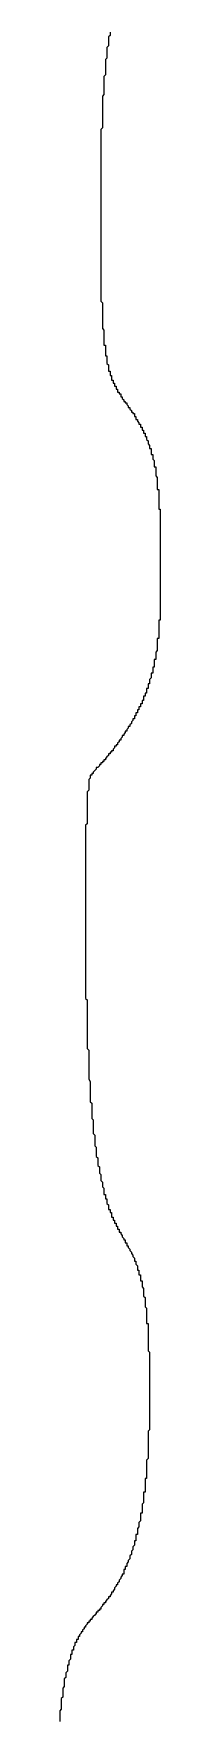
# Model space of a CAD drawing. Header units: millimetres. Extents: x 111 to 2999, y 81 to 1941.
# Drawn here: x 1007.6 to 1008.26, y 1582.75 to 1593.86 of the extents above; entities that cross this region are included whole.
import ezdxf

# ---------------------------------------------------------------- set-up
doc = ezdxf.new("R2010")
doc.units = ezdxf.units.MM

msp = doc.modelspace()

# ---------------------------------------------------------------- linework, layer by layer
for points in [[(1007.93, 1593.873, 0), (1007.93, 1593.863, 0), (1007.93, 1593.853, 0), (1007.92, 1593.843, 0), (1007.92, 1593.833, 0), (1007.92, 1593.823, 0), (1007.92, 1593.813, 0), (1007.92, 1593.813, 0), (1007.92, 1593.803, 0), (1007.92, 1593.793, 0), (1007.92, 1593.783, 0), (1007.91, 1593.773, 0), (1007.91, 1593.763, 0), (1007.91, 1593.753, 0), (1007.91, 1593.743, 0), (1007.91, 1593.733, 0), (1007.91, 1593.733, 0), (1007.91, 1593.723, 0), (1007.91, 1593.713, 0), (1007.91, 1593.703, 0), (1007.9, 1593.693, 0), (1007.9, 1593.683, 0), (1007.9, 1593.673, 0), (1007.9, 1593.663, 0), (1007.9, 1593.653, 0), (1007.9, 1593.643, 0), (1007.9, 1593.643, 0), (1007.9, 1593.633, 0), (1007.9, 1593.623, 0), (1007.9, 1593.613, 0), (1007.9, 1593.603, 0), (1007.9, 1593.593, 0), (1007.89, 1593.583, 0), (1007.89, 1593.573, 0), (1007.89, 1593.563, 0), (1007.89, 1593.553, 0), (1007.89, 1593.543, 0), (1007.89, 1593.533, 0), (1007.89, 1593.523, 0), (1007.89, 1593.523, 0), (1007.89, 1593.513, 0), (1007.89, 1593.503, 0), (1007.89, 1593.493, 0), (1007.89, 1593.483, 0), (1007.89, 1593.473, 0), (1007.89, 1593.463, 0), (1007.88, 1593.453, 0), (1007.88, 1593.443, 0), (1007.88, 1593.433, 0), (1007.88, 1593.423, 0), (1007.88, 1593.413, 0), (1007.88, 1593.403, 0), (1007.88, 1593.393, 0), (1007.88, 1593.383, 0), (1007.88, 1593.373, 0), (1007.88, 1593.363, 0), (1007.88, 1593.363, 0), (1007.88, 1593.353, 0), (1007.88, 1593.343, 0), (1007.88, 1593.333, 0), (1007.88, 1593.323, 0), (1007.88, 1593.313, 0), (1007.88, 1593.303, 0), (1007.88, 1593.293, 0), (1007.88, 1593.283, 0), (1007.88, 1593.273, 0), (1007.88, 1593.263, 0), (1007.88, 1593.253, 0), (1007.88, 1593.243, 0), (1007.87, 1593.233, 0), (1007.87, 1593.223, 0), (1007.87, 1593.213, 0), (1007.87, 1593.203, 0), (1007.87, 1593.193, 0), (1007.87, 1593.183, 0), (1007.87, 1593.183, 0), (1007.87, 1593.173, 0), (1007.87, 1593.163, 0), (1007.87, 1593.153, 0), (1007.87, 1593.143, 0), (1007.87, 1593.133, 0), (1007.87, 1593.123, 0), (1007.87, 1593.113, 0), (1007.87, 1593.103, 0), (1007.87, 1593.093, 0), (1007.87, 1593.083, 0), (1007.87, 1593.073, 0), (1007.87, 1593.063, 0), (1007.87, 1593.053, 0), (1007.87, 1593.043, 0), (1007.87, 1593.033, 0), (1007.87, 1593.023, 0), (1007.87, 1593.013, 0), (1007.87, 1593.003, 0), (1007.87, 1593.003, 0), (1007.87, 1592.993, 0), (1007.87, 1592.983, 0), (1007.87, 1592.973, 0), (1007.87, 1592.963, 0), (1007.87, 1592.953, 0), (1007.87, 1592.943, 0), (1007.87, 1592.933, 0), (1007.87, 1592.923, 0), (1007.87, 1592.913, 0), (1007.87, 1592.903, 0), (1007.87, 1592.893, 0), (1007.87, 1592.883, 0), (1007.87, 1592.873, 0), (1007.87, 1592.873, 0), (1007.87, 1592.863, 0), (1007.87, 1592.853, 0), (1007.87, 1592.843, 0), (1007.87, 1592.833, 0), (1007.87, 1592.823, 0), (1007.87, 1592.813, 0), (1007.87, 1592.803, 0), (1007.87, 1592.793, 0), (1007.87, 1592.783, 0), (1007.87, 1592.773, 0), (1007.87, 1592.763, 0), (1007.87, 1592.763, 0), (1007.87, 1592.753, 0), (1007.87, 1592.743, 0), (1007.87, 1592.733, 0), (1007.87, 1592.723, 0), (1007.87, 1592.713, 0), (1007.87, 1592.703, 0), (1007.87, 1592.693, 0), (1007.87, 1592.683, 0), (1007.87, 1592.673, 0), (1007.87, 1592.673, 0), (1007.87, 1592.663, 0), (1007.87, 1592.653, 0), (1007.87, 1592.643, 0), (1007.87, 1592.633, 0), (1007.87, 1592.623, 0), (1007.87, 1592.613, 0), (1007.87, 1592.603, 0), (1007.87, 1592.603, 0), (1007.87, 1592.593, 0), (1007.87, 1592.583, 0), (1007.87, 1592.573, 0), (1007.87, 1592.563, 0), (1007.87, 1592.553, 0), (1007.87, 1592.543, 0), (1007.87, 1592.543, 0), (1007.87, 1592.533, 0), (1007.87, 1592.523, 0), (1007.87, 1592.513, 0), (1007.87, 1592.503, 0), (1007.87, 1592.493, 0), (1007.87, 1592.493, 0), (1007.87, 1592.483, 0), (1007.87, 1592.473, 0), (1007.87, 1592.463, 0), (1007.87, 1592.453, 0), (1007.87, 1592.443, 0), (1007.87, 1592.443, 0), (1007.87, 1592.433, 0), (1007.87, 1592.423, 0), (1007.87, 1592.413, 0), (1007.87, 1592.403, 0), (1007.87, 1592.403, 0), (1007.87, 1592.393, 0), (1007.87, 1592.383, 0), (1007.87, 1592.373, 0), (1007.87, 1592.363, 0), (1007.87, 1592.363, 0), (1007.87, 1592.353, 0), (1007.87, 1592.343, 0), (1007.87, 1592.333, 0), (1007.87, 1592.323, 0), (1007.87, 1592.323, 0), (1007.87, 1592.313, 0), (1007.87, 1592.303, 0), (1007.87, 1592.293, 0), (1007.87, 1592.293, 0), (1007.87, 1592.283, 0), (1007.87, 1592.273, 0), (1007.87, 1592.263, 0), (1007.87, 1592.263, 0), (1007.87, 1592.253, 0), (1007.87, 1592.243, 0), (1007.87, 1592.233, 0), (1007.87, 1592.233, 0), (1007.87, 1592.223, 0), (1007.87, 1592.213, 0), (1007.87, 1592.203, 0), (1007.87, 1592.203, 0), (1007.87, 1592.193, 0), (1007.87, 1592.183, 0), (1007.87, 1592.183, 0), (1007.87, 1592.173, 0), (1007.87, 1592.163, 0), (1007.87, 1592.153, 0), (1007.87, 1592.153, 0), (1007.87, 1592.143, 0), (1007.87, 1592.133, 0), (1007.87, 1592.133, 0), (1007.87, 1592.123, 0), (1007.87, 1592.113, 0), (1007.87, 1592.113, 0), (1007.87, 1592.103, 0), (1007.88, 1592.093, 0), (1007.88, 1592.093, 0), (1007.88, 1592.083, 0), (1007.88, 1592.073, 0), (1007.88, 1592.073, 0), (1007.88, 1592.063, 0), (1007.88, 1592.053, 0), (1007.88, 1592.053, 0), (1007.88, 1592.043, 0), (1007.88, 1592.033, 0), (1007.88, 1592.033, 0), (1007.88, 1592.023, 0), (1007.88, 1592.013, 0), (1007.88, 1592.013, 0), (1007.88, 1592.003, 0), (1007.88, 1591.993, 0), (1007.88, 1591.993, 0), (1007.88, 1591.983, 0), (1007.88, 1591.983, 0), (1007.88, 1591.973, 0), (1007.88, 1591.963, 0), (1007.88, 1591.963, 0), (1007.88, 1591.953, 0), (1007.88, 1591.953, 0), (1007.88, 1591.943, 0), (1007.88, 1591.933, 0), (1007.88, 1591.933, 0), (1007.88, 1591.923, 0), (1007.88, 1591.923, 0), (1007.89, 1591.913, 0), (1007.89, 1591.903, 0), (1007.89, 1591.903, 0), (1007.89, 1591.893, 0), (1007.89, 1591.893, 0), (1007.89, 1591.883, 0), (1007.89, 1591.883, 0), (1007.89, 1591.873, 0), (1007.89, 1591.873, 0), (1007.89, 1591.863, 0), (1007.89, 1591.853, 0), (1007.89, 1591.853, 0), (1007.89, 1591.843, 0), (1007.89, 1591.843, 0), (1007.89, 1591.833, 0), (1007.89, 1591.833, 0), (1007.89, 1591.823, 0), (1007.89, 1591.823, 0), (1007.89, 1591.813, 0), (1007.9, 1591.813, 0), (1007.9, 1591.803, 0), (1007.9, 1591.803, 0), (1007.9, 1591.793, 0), (1007.9, 1591.793, 0), (1007.9, 1591.783, 0), (1007.9, 1591.783, 0), (1007.9, 1591.773, 0), (1007.9, 1591.773, 0), (1007.9, 1591.763, 0), (1007.9, 1591.763, 0), (1007.9, 1591.753, 0), (1007.9, 1591.753, 0), (1007.9, 1591.753, 0), (1007.9, 1591.743, 0), (1007.91, 1591.743, 0), (1007.91, 1591.733, 0), (1007.91, 1591.733, 0), (1007.91, 1591.723, 0), (1007.91, 1591.723, 0), (1007.91, 1591.723, 0), (1007.91, 1591.713, 0), (1007.91, 1591.713, 0), (1007.91, 1591.703, 0), (1007.91, 1591.703, 0), (1007.91, 1591.693, 0), (1007.91, 1591.693, 0), (1007.91, 1591.693, 0), (1007.92, 1591.683, 0), (1007.92, 1591.683, 0), (1007.92, 1591.683, 0), (1007.92, 1591.673, 0), (1007.92, 1591.673, 0), (1007.92, 1591.663, 0), (1007.92, 1591.663, 0), (1007.92, 1591.663, 0), (1007.92, 1591.653, 0), (1007.92, 1591.653, 0), (1007.92, 1591.653, 0), (1007.92, 1591.643, 0), (1007.93, 1591.643, 0), (1007.93, 1591.643, 0), (1007.93, 1591.633, 0), (1007.93, 1591.633, 0), (1007.93, 1591.633, 0), (1007.93, 1591.623, 0), (1007.93, 1591.623, 0), (1007.93, 1591.623, 0), (1007.93, 1591.623, 0), (1007.93, 1591.613, 0), (1007.94, 1591.613, 0), (1007.94, 1591.613, 0), (1007.94, 1591.603, 0), (1007.94, 1591.603, 0), (1007.94, 1591.603, 0), (1007.94, 1591.603, 0), (1007.94, 1591.593, 0), (1007.94, 1591.593, 0), (1007.94, 1591.593, 0), (1007.94, 1591.583, 0), (1007.95, 1591.583, 0), (1007.95, 1591.583, 0), (1007.95, 1591.583, 0), (1007.95, 1591.573, 0), (1007.95, 1591.573, 0), (1007.95, 1591.573, 0), (1007.95, 1591.573, 0), (1007.95, 1591.563, 0), (1007.95, 1591.563, 0), (1007.95, 1591.563, 0), (1007.96, 1591.563, 0), (1007.96, 1591.553, 0), (1007.96, 1591.553, 0), (1007.96, 1591.553, 0), (1007.96, 1591.553, 0), (1007.96, 1591.543, 0), (1007.96, 1591.543, 0), (1007.96, 1591.543, 0), (1007.97, 1591.543, 0), (1007.97, 1591.543, 0), (1007.97, 1591.533, 0), (1007.97, 1591.533, 0), (1007.97, 1591.533, 0), (1007.97, 1591.533, 0), (1007.97, 1591.523, 0), (1007.97, 1591.523, 0), (1007.97, 1591.523, 0), (1007.98, 1591.523, 0), (1007.98, 1591.523, 0), (1007.98, 1591.513, 0), (1007.98, 1591.513, 0), (1007.98, 1591.513, 0), (1007.98, 1591.513, 0), (1007.98, 1591.503, 0), (1007.99, 1591.503, 0), (1007.99, 1591.503, 0), (1007.99, 1591.503, 0), (1007.99, 1591.503, 0), (1007.99, 1591.493, 0), (1007.99, 1591.493, 0), (1007.99, 1591.493, 0), (1008, 1591.493, 0), (1008, 1591.483, 0), (1008, 1591.483, 0), (1008, 1591.483, 0), (1008, 1591.483, 0), (1008, 1591.483, 0), (1008, 1591.473, 0), (1008.01, 1591.473, 0), (1008.01, 1591.473, 0), (1008.01, 1591.473, 0), (1008.01, 1591.463, 0), (1008.01, 1591.463, 0), (1008.01, 1591.463, 0), (1008.01, 1591.463, 0), (1008.02, 1591.453, 0), (1008.02, 1591.453, 0), (1008.02, 1591.453, 0), (1008.02, 1591.453, 0), (1008.02, 1591.443, 0), (1008.02, 1591.443, 0), (1008.03, 1591.443, 0), (1008.03, 1591.443, 0), (1008.03, 1591.443, 0), (1008.03, 1591.433, 0), (1008.03, 1591.433, 0), (1008.03, 1591.433, 0), (1008.04, 1591.433, 0), (1008.04, 1591.423, 0), (1008.04, 1591.423, 0), (1008.04, 1591.423, 0), (1008.04, 1591.423, 0), (1008.05, 1591.413, 0), (1008.05, 1591.413, 0), (1008.05, 1591.413, 0), (1008.05, 1591.413, 0), (1008.05, 1591.403, 0), (1008.05, 1591.403, 0), (1008.06, 1591.403, 0), (1008.06, 1591.393, 0), (1008.06, 1591.393, 0), (1008.06, 1591.393, 0), (1008.06, 1591.393, 0), (1008.07, 1591.383, 0), (1008.07, 1591.383, 0), (1008.07, 1591.383, 0), (1008.07, 1591.383, 0), (1008.07, 1591.373, 0), (1008.08, 1591.373, 0), (1008.08, 1591.373, 0), (1008.08, 1591.363, 0), (1008.08, 1591.363, 0), (1008.08, 1591.363, 0), (1008.09, 1591.363, 0), (1008.09, 1591.353, 0), (1008.09, 1591.353, 0), (1008.09, 1591.353, 0), (1008.09, 1591.343, 0), (1008.09, 1591.343, 0), (1008.1, 1591.343, 0), (1008.1, 1591.333, 0), (1008.1, 1591.333, 0), (1008.1, 1591.333, 0), (1008.1, 1591.323, 0), (1008.11, 1591.323, 0), (1008.11, 1591.323, 0), (1008.11, 1591.313, 0), (1008.11, 1591.313, 0), (1008.11, 1591.313, 0), (1008.12, 1591.303, 0), (1008.12, 1591.303, 0), (1008.12, 1591.303, 0), (1008.12, 1591.293, 0), (1008.12, 1591.293, 0), (1008.13, 1591.293, 0), (1008.13, 1591.283, 0), (1008.13, 1591.283, 0), (1008.13, 1591.283, 0), (1008.13, 1591.273, 0), (1008.14, 1591.273, 0), (1008.14, 1591.273, 0), (1008.14, 1591.263, 0), (1008.14, 1591.263, 0), (1008.14, 1591.253, 0), (1008.15, 1591.253, 0), (1008.15, 1591.253, 0), (1008.15, 1591.243, 0), (1008.15, 1591.243, 0), (1008.15, 1591.233, 0), (1008.16, 1591.233, 0), (1008.16, 1591.233, 0), (1008.16, 1591.223, 0), (1008.16, 1591.223, 0), (1008.16, 1591.213, 0), (1008.16, 1591.213, 0), (1008.17, 1591.213, 0), (1008.17, 1591.203, 0), (1008.17, 1591.203, 0), (1008.17, 1591.193, 0), (1008.17, 1591.193, 0), (1008.18, 1591.183, 0), (1008.18, 1591.183, 0), (1008.18, 1591.183, 0), (1008.18, 1591.173, 0), (1008.18, 1591.173, 0), (1008.18, 1591.163, 0), (1008.18, 1591.163, 0), (1008.19, 1591.153, 0), (1008.19, 1591.153, 0), (1008.19, 1591.143, 0), (1008.19, 1591.143, 0), (1008.19, 1591.143, 0), (1008.19, 1591.133, 0), (1008.2, 1591.133, 0), (1008.2, 1591.123, 0), (1008.2, 1591.123, 0), (1008.2, 1591.113, 0), (1008.2, 1591.113, 0), (1008.2, 1591.103, 0), (1008.2, 1591.103, 0), (1008.2, 1591.093, 0), (1008.21, 1591.093, 0), (1008.21, 1591.093, 0), (1008.21, 1591.083, 0), (1008.21, 1591.083, 0), (1008.21, 1591.073, 0), (1008.21, 1591.073, 0), (1008.21, 1591.063, 0), (1008.21, 1591.063, 0), (1008.22, 1591.053, 0), (1008.22, 1591.053, 0), (1008.22, 1591.043, 0), (1008.22, 1591.043, 0), (1008.22, 1591.033, 0), (1008.22, 1591.033, 0), (1008.22, 1591.023, 0), (1008.22, 1591.023, 0), (1008.22, 1591.023, 0), (1008.22, 1591.013, 0), (1008.23, 1591.013, 0), (1008.23, 1591.003, 0), (1008.23, 1591.003, 0), (1008.23, 1590.993, 0), (1008.23, 1590.993, 0), (1008.23, 1590.983, 0), (1008.23, 1590.983, 0), (1008.23, 1590.973, 0), (1008.23, 1590.973, 0), (1008.23, 1590.963, 0), (1008.23, 1590.963, 0), (1008.23, 1590.953, 0), (1008.23, 1590.953, 0), (1008.24, 1590.943, 0), (1008.24, 1590.943, 0), (1008.24, 1590.933, 0), (1008.24, 1590.933, 0), (1008.24, 1590.923, 0), (1008.24, 1590.923, 0), (1008.24, 1590.913, 0), (1008.24, 1590.913, 0), (1008.24, 1590.903, 0), (1008.24, 1590.903, 0), (1008.24, 1590.893, 0), (1008.24, 1590.893, 0), (1008.24, 1590.883, 0), (1008.24, 1590.883, 0), (1008.24, 1590.873, 0), (1008.24, 1590.873, 0), (1008.24, 1590.863, 0), (1008.25, 1590.863, 0), (1008.25, 1590.853, 0), (1008.25, 1590.853, 0), (1008.25, 1590.843, 0), (1008.25, 1590.843, 0), (1008.25, 1590.843, 0), (1008.25, 1590.833, 0), (1008.25, 1590.833, 0), (1008.25, 1590.823, 0), (1008.25, 1590.823, 0), (1008.25, 1590.813, 0), (1008.25, 1590.813, 0), (1008.25, 1590.803, 0), (1008.25, 1590.793, 0), (1008.25, 1590.793, 0), (1008.25, 1590.783, 0), (1008.25, 1590.783, 0), (1008.25, 1590.773, 0), (1008.25, 1590.773, 0), (1008.25, 1590.763, 0), (1008.25, 1590.763, 0), (1008.25, 1590.753, 0), (1008.25, 1590.753, 0), (1008.25, 1590.743, 0), (1008.25, 1590.743, 0), (1008.25, 1590.733, 0), (1008.26, 1590.733, 0), (1008.26, 1590.723, 0), (1008.26, 1590.723, 0), (1008.26, 1590.713, 0), (1008.26, 1590.713, 0), (1008.26, 1590.703, 0), (1008.26, 1590.703, 0), (1008.26, 1590.693, 0), (1008.26, 1590.693, 0), (1008.26, 1590.683, 0), (1008.26, 1590.683, 0), (1008.26, 1590.673, 0), (1008.26, 1590.673, 0), (1008.26, 1590.663, 0), (1008.26, 1590.663, 0), (1008.26, 1590.653, 0), (1008.26, 1590.653, 0), (1008.26, 1590.643, 0), (1008.26, 1590.643, 0), (1008.26, 1590.633, 0), (1008.26, 1590.633, 0), (1008.26, 1590.623, 0), (1008.26, 1590.623, 0), (1008.26, 1590.613, 0), (1008.26, 1590.613, 0), (1008.26, 1590.603, 0), (1008.26, 1590.603, 0), (1008.26, 1590.593, 0), (1008.26, 1590.593, 0), (1008.26, 1590.583, 0), (1008.26, 1590.583, 0), (1008.26, 1590.573, 0), (1008.26, 1590.573, 0), (1008.26, 1590.563, 0), (1008.26, 1590.563, 0), (1008.26, 1590.553, 0), (1008.26, 1590.553, 0), (1008.26, 1590.543, 0), (1008.26, 1590.543, 0), (1008.26, 1590.533, 0), (1008.26, 1590.523, 0), (1008.26, 1590.523, 0), (1008.26, 1590.513, 0), (1008.26, 1590.513, 0), (1008.26, 1590.503, 0), (1008.26, 1590.503, 0), (1008.26, 1590.493, 0), (1008.26, 1590.493, 0), (1008.26, 1590.483, 0), (1008.26, 1590.483, 0), (1008.26, 1590.473, 0), (1008.26, 1590.473, 0), (1008.26, 1590.463, 0), (1008.26, 1590.463, 0), (1008.26, 1590.453, 0), (1008.26, 1590.453, 0), (1008.26, 1590.443, 0), (1008.26, 1590.443, 0), (1008.26, 1590.433, 0), (1008.26, 1590.433, 0), (1008.26, 1590.423, 0), (1008.26, 1590.423, 0), (1008.26, 1590.413, 0), (1008.26, 1590.413, 0), (1008.26, 1590.403, 0), (1008.26, 1590.403, 0), (1008.26, 1590.393, 0), (1008.26, 1590.393, 0), (1008.26, 1590.383, 0), (1008.26, 1590.383, 0), (1008.26, 1590.373, 0), (1008.26, 1590.373, 0), (1008.26, 1590.363, 0), (1008.26, 1590.363, 0), (1008.26, 1590.353, 0), (1008.26, 1590.353, 0), (1008.26, 1590.343, 0), (1008.26, 1590.343, 0), (1008.26, 1590.333, 0), (1008.26, 1590.333, 0), (1008.26, 1590.323, 0), (1008.26, 1590.323, 0), (1008.26, 1590.313, 0), (1008.26, 1590.313, 0), (1008.26, 1590.303, 0), (1008.26, 1590.303, 0), (1008.26, 1590.293, 0), (1008.26, 1590.293, 0), (1008.26, 1590.283, 0), (1008.26, 1590.283, 0), (1008.26, 1590.273, 0), (1008.26, 1590.273, 0), (1008.26, 1590.263, 0), (1008.26, 1590.263, 0), (1008.26, 1590.263, 0), (1008.26, 1590.253, 0), (1008.26, 1590.253, 0), (1008.26, 1590.243, 0), (1008.26, 1590.243, 0), (1008.26, 1590.233, 0), (1008.26, 1590.233, 0), (1008.26, 1590.223, 0), (1008.26, 1590.223, 0), (1008.26, 1590.213, 0), (1008.26, 1590.213, 0), (1008.26, 1590.203, 0), (1008.26, 1590.203, 0), (1008.26, 1590.193, 0), (1008.26, 1590.193, 0), (1008.26, 1590.183, 0), (1008.26, 1590.183, 0), (1008.26, 1590.173, 0), (1008.26, 1590.173, 0), (1008.26, 1590.163, 0), (1008.26, 1590.163, 0), (1008.26, 1590.153, 0), (1008.26, 1590.153, 0), (1008.26, 1590.143, 0), (1008.26, 1590.143, 0), (1008.26, 1590.133, 0), (1008.26, 1590.133, 0), (1008.26, 1590.123, 0), (1008.26, 1590.123, 0), (1008.26, 1590.113, 0), (1008.26, 1590.113, 0), (1008.26, 1590.103, 0), (1008.26, 1590.103, 0), (1008.26, 1590.093, 0), (1008.26, 1590.093, 0), (1008.26, 1590.083, 0), (1008.26, 1590.083, 0), (1008.26, 1590.073, 0), (1008.26, 1590.073, 0), (1008.26, 1590.063, 0), (1008.26, 1590.063, 0), (1008.26, 1590.053, 0), (1008.26, 1590.053, 0), (1008.26, 1590.053, 0), (1008.26, 1590.043, 0), (1008.26, 1590.043, 0), (1008.26, 1590.033, 0), (1008.26, 1590.033, 0), (1008.26, 1590.023, 0), (1008.26, 1590.023, 0), (1008.26, 1590.013, 0), (1008.26, 1590.013, 0), (1008.26, 1590.003, 0), (1008.25, 1590.003, 0), (1008.25, 1589.993, 0), (1008.25, 1589.993, 0), (1008.25, 1589.983, 0), (1008.25, 1589.983, 0), (1008.25, 1589.973, 0), (1008.25, 1589.973, 0), (1008.25, 1589.963, 0), (1008.25, 1589.963, 0), (1008.25, 1589.953, 0), (1008.25, 1589.953, 0), (1008.25, 1589.943, 0), (1008.25, 1589.943, 0), (1008.25, 1589.933, 0), (1008.25, 1589.933, 0), (1008.25, 1589.923, 0), (1008.25, 1589.923, 0), (1008.25, 1589.913, 0), (1008.25, 1589.913, 0), (1008.25, 1589.903, 0), (1008.25, 1589.903, 0), (1008.25, 1589.903, 0), (1008.25, 1589.893, 0), (1008.25, 1589.893, 0), (1008.25, 1589.883, 0), (1008.24, 1589.883, 0), (1008.24, 1589.873, 0), (1008.24, 1589.873, 0), (1008.24, 1589.863, 0), (1008.24, 1589.863, 0), (1008.24, 1589.853, 0), (1008.24, 1589.853, 0), (1008.24, 1589.843, 0), (1008.24, 1589.843, 0), (1008.24, 1589.833, 0), (1008.24, 1589.833, 0), (1008.24, 1589.823, 0), (1008.24, 1589.823, 0), (1008.24, 1589.813, 0), (1008.24, 1589.813, 0), (1008.24, 1589.803, 0), (1008.24, 1589.803, 0), (1008.23, 1589.793, 0), (1008.23, 1589.793, 0), (1008.23, 1589.783, 0), (1008.23, 1589.783, 0), (1008.23, 1589.773, 0), (1008.23, 1589.773, 0), (1008.23, 1589.773, 0), (1008.23, 1589.763, 0), (1008.23, 1589.763, 0), (1008.23, 1589.753, 0), (1008.23, 1589.753, 0), (1008.23, 1589.743, 0), (1008.22, 1589.743, 0), (1008.22, 1589.733, 0), (1008.22, 1589.733, 0), (1008.22, 1589.723, 0), (1008.22, 1589.723, 0), (1008.22, 1589.713, 0), (1008.22, 1589.713, 0), (1008.22, 1589.703, 0), (1008.22, 1589.703, 0), (1008.22, 1589.693, 0), (1008.21, 1589.693, 0), (1008.21, 1589.683, 0), (1008.21, 1589.683, 0), (1008.21, 1589.673, 0), (1008.21, 1589.673, 0), (1008.21, 1589.663, 0), (1008.21, 1589.663, 0), (1008.21, 1589.653, 0), (1008.21, 1589.653, 0), (1008.2, 1589.653, 0), (1008.2, 1589.643, 0), (1008.2, 1589.643, 0), (1008.2, 1589.633, 0), (1008.2, 1589.633, 0), (1008.2, 1589.623, 0), (1008.2, 1589.623, 0), (1008.19, 1589.613, 0), (1008.19, 1589.613, 0), (1008.19, 1589.603, 0), (1008.19, 1589.603, 0), (1008.19, 1589.593, 0), (1008.19, 1589.593, 0), (1008.19, 1589.583, 0), (1008.18, 1589.583, 0), (1008.18, 1589.573, 0), (1008.18, 1589.573, 0), (1008.18, 1589.573, 0), (1008.18, 1589.563, 0), (1008.18, 1589.563, 0), (1008.18, 1589.553, 0), (1008.17, 1589.553, 0), (1008.17, 1589.543, 0), (1008.17, 1589.543, 0), (1008.17, 1589.533, 0), (1008.17, 1589.533, 0), (1008.17, 1589.523, 0), (1008.16, 1589.523, 0), (1008.16, 1589.513, 0), (1008.16, 1589.513, 0), (1008.16, 1589.513, 0), (1008.16, 1589.503, 0), (1008.15, 1589.503, 0), (1008.15, 1589.493, 0), (1008.15, 1589.493, 0), (1008.15, 1589.483, 0), (1008.15, 1589.483, 0), (1008.15, 1589.473, 0), (1008.14, 1589.473, 0), (1008.14, 1589.473, 0), (1008.14, 1589.463, 0), (1008.14, 1589.463, 0), (1008.14, 1589.453, 0), (1008.13, 1589.453, 0), (1008.13, 1589.443, 0), (1008.13, 1589.443, 0), (1008.13, 1589.443, 0), (1008.13, 1589.433, 0), (1008.12, 1589.433, 0), (1008.12, 1589.423, 0), (1008.12, 1589.423, 0), (1008.12, 1589.413, 0), (1008.12, 1589.413, 0), (1008.11, 1589.413, 0), (1008.11, 1589.403, 0), (1008.11, 1589.403, 0), (1008.11, 1589.393, 0), (1008.11, 1589.393, 0), (1008.1, 1589.393, 0), (1008.1, 1589.383, 0), (1008.1, 1589.383, 0), (1008.1, 1589.373, 0), (1008.09, 1589.373, 0), (1008.09, 1589.373, 0), (1008.09, 1589.363, 0), (1008.09, 1589.363, 0), (1008.09, 1589.353, 0), (1008.08, 1589.353, 0), (1008.08, 1589.353, 0), (1008.08, 1589.343, 0), (1008.08, 1589.343, 0), (1008.07, 1589.333, 0), (1008.07, 1589.333, 0), (1008.07, 1589.333, 0), (1008.07, 1589.323, 0), (1008.07, 1589.323, 0), (1008.06, 1589.313, 0), (1008.06, 1589.313, 0), (1008.06, 1589.313, 0), (1008.06, 1589.303, 0), (1008.05, 1589.303, 0), (1008.05, 1589.303, 0), (1008.05, 1589.293, 0), (1008.05, 1589.293, 0), (1008.05, 1589.293, 0), (1008.04, 1589.283, 0), (1008.04, 1589.283, 0), (1008.04, 1589.273, 0), (1008.04, 1589.273, 0), (1008.03, 1589.273, 0), (1008.03, 1589.263, 0), (1008.03, 1589.263, 0), (1008.03, 1589.263, 0), (1008.02, 1589.253, 0), (1008.02, 1589.253, 0), (1008.02, 1589.253, 0), (1008.02, 1589.243, 0), (1008.02, 1589.243, 0), (1008.01, 1589.243, 0), (1008.01, 1589.233, 0), (1008.01, 1589.233, 0), (1008.01, 1589.233, 0), (1008, 1589.223, 0), (1008, 1589.223, 0), (1008, 1589.223, 0), (1008, 1589.213, 0), (1007.99, 1589.213, 0), (1007.99, 1589.213, 0), (1007.99, 1589.203, 0), (1007.99, 1589.203, 0), (1007.99, 1589.203, 0), (1007.98, 1589.193, 0), (1007.98, 1589.193, 0), (1007.98, 1589.193, 0), (1007.98, 1589.183, 0), (1007.97, 1589.183, 0), (1007.97, 1589.183, 0), (1007.97, 1589.173, 0), (1007.97, 1589.173, 0), (1007.96, 1589.173, 0), (1007.96, 1589.173, 0), (1007.96, 1589.163, 0), (1007.96, 1589.163, 0), (1007.96, 1589.163, 0), (1007.95, 1589.153, 0), (1007.95, 1589.153, 0), (1007.95, 1589.153, 0), (1007.95, 1589.143, 0), (1007.94, 1589.143, 0), (1007.94, 1589.143, 0), (1007.94, 1589.143, 0), (1007.94, 1589.133, 0), (1007.94, 1589.133, 0), (1007.93, 1589.133, 0), (1007.93, 1589.123, 0), (1007.93, 1589.123, 0), (1007.93, 1589.123, 0), (1007.92, 1589.123, 0), (1007.92, 1589.113, 0), (1007.92, 1589.113, 0), (1007.92, 1589.113, 0), (1007.92, 1589.113, 0), (1007.91, 1589.103, 0), (1007.91, 1589.103, 0), (1007.91, 1589.103, 0), (1007.91, 1589.103, 0), (1007.9, 1589.093, 0), (1007.9, 1589.093, 0), (1007.9, 1589.093, 0), (1007.9, 1589.093, 0), (1007.9, 1589.083, 0), (1007.89, 1589.083, 0), (1007.89, 1589.083, 0), (1007.89, 1589.083, 0), (1007.89, 1589.073, 0), (1007.89, 1589.073, 0), (1007.88, 1589.073, 0), (1007.88, 1589.073, 0), (1007.88, 1589.063, 0), (1007.88, 1589.063, 0), (1007.87, 1589.063, 0), (1007.87, 1589.063, 0), (1007.87, 1589.053, 0), (1007.87, 1589.053, 0), (1007.87, 1589.053, 0), (1007.86, 1589.053, 0), (1007.86, 1589.053, 0), (1007.86, 1589.043, 0), (1007.86, 1589.043, 0), (1007.86, 1589.043, 0), (1007.86, 1589.043, 0), (1007.85, 1589.033, 0), (1007.85, 1589.033, 0), (1007.85, 1589.033, 0), (1007.85, 1589.033, 0), (1007.85, 1589.033, 0), (1007.84, 1589.033, 0), (1007.84, 1589.023, 0), (1007.84, 1589.023, 0), (1007.84, 1589.023, 0), (1007.84, 1589.023, 0), (1007.84, 1589.023, 0), (1007.83, 1589.013, 0), (1007.83, 1589.013, 0), (1007.83, 1589.013, 0), (1007.83, 1589.013, 0), (1007.83, 1589.013, 0), (1007.83, 1589.013, 0), (1007.82, 1589.003, 0), (1007.82, 1589.003, 0), (1007.82, 1589.003, 0), (1007.82, 1589.003, 0), (1007.82, 1589.003, 0), (1007.82, 1589.003, 0), (1007.82, 1589.003, 0), (1007.82, 1588.993, 0), (1007.81, 1588.993, 0), (1007.81, 1588.993, 0), (1007.81, 1588.993, 0), (1007.81, 1588.993, 0), (1007.81, 1588.993, 0), (1007.81, 1588.993, 0), (1007.81, 1588.993, 0), (1007.81, 1588.993, 0), (1007.81, 1588.993, 0), (1007.81, 1588.983, 0), (1007.8, 1588.983, 0), (1007.8, 1588.983, 0), (1007.8, 1588.983, 0), (1007.8, 1588.983, 0), (1007.8, 1588.983, 0), (1007.8, 1588.983, 0), (1007.8, 1588.983, 0), (1007.8, 1588.983, 0), (1007.8, 1588.983, 0), (1007.8, 1588.983, 0), (1007.8, 1588.983, 0)], [(1007.8, 1588.983, 0), (1007.8, 1588.983, 0), (1007.8, 1588.983, 0), (1007.8, 1588.983, 0), (1007.8, 1588.983, 0), (1007.8, 1588.973, 0), (1007.8, 1588.973, 0), (1007.8, 1588.973, 0), (1007.8, 1588.973, 0), (1007.8, 1588.973, 0), (1007.8, 1588.973, 0), (1007.8, 1588.973, 0), (1007.8, 1588.973, 0), (1007.8, 1588.963, 0), (1007.8, 1588.963, 0), (1007.8, 1588.963, 0), (1007.8, 1588.963, 0), (1007.79, 1588.953, 0), (1007.79, 1588.953, 0), (1007.79, 1588.953, 0), (1007.79, 1588.953, 0), (1007.79, 1588.943, 0), (1007.79, 1588.943, 0), (1007.79, 1588.943, 0), (1007.79, 1588.943, 0), (1007.79, 1588.933, 0), (1007.79, 1588.933, 0), (1007.79, 1588.933, 0), (1007.79, 1588.923, 0), (1007.79, 1588.923, 0), (1007.79, 1588.913, 0), (1007.79, 1588.913, 0), (1007.79, 1588.913, 0), (1007.79, 1588.903, 0), (1007.79, 1588.903, 0), (1007.79, 1588.893, 0), (1007.79, 1588.893, 0), (1007.79, 1588.883, 0), (1007.79, 1588.883, 0), (1007.78, 1588.873, 0), (1007.78, 1588.873, 0), (1007.78, 1588.863, 0), (1007.78, 1588.863, 0), (1007.78, 1588.853, 0), (1007.78, 1588.843, 0), (1007.78, 1588.843, 0), (1007.78, 1588.833, 0), (1007.78, 1588.833, 0), (1007.78, 1588.823, 0), (1007.78, 1588.813, 0), (1007.78, 1588.813, 0), (1007.78, 1588.803, 0), (1007.78, 1588.793, 0), (1007.78, 1588.783, 0), (1007.78, 1588.783, 0), (1007.78, 1588.773, 0), (1007.78, 1588.763, 0), (1007.78, 1588.753, 0), (1007.78, 1588.753, 0), (1007.78, 1588.743, 0), (1007.78, 1588.733, 0), (1007.78, 1588.723, 0), (1007.78, 1588.713, 0), (1007.78, 1588.703, 0), (1007.78, 1588.703, 0), (1007.78, 1588.693, 0), (1007.78, 1588.683, 0), (1007.78, 1588.673, 0), (1007.78, 1588.663, 0), (1007.77, 1588.653, 0), (1007.77, 1588.643, 0), (1007.77, 1588.633, 0), (1007.77, 1588.623, 0), (1007.77, 1588.613, 0), (1007.77, 1588.603, 0), (1007.77, 1588.593, 0), (1007.77, 1588.583, 0), (1007.77, 1588.573, 0), (1007.77, 1588.553, 0), (1007.77, 1588.543, 0), (1007.77, 1588.533, 0), (1007.77, 1588.523, 0), (1007.77, 1588.513, 0), (1007.77, 1588.503, 0), (1007.77, 1588.483, 0), (1007.77, 1588.473, 0), (1007.77, 1588.463, 0), (1007.77, 1588.453, 0), (1007.77, 1588.433, 0), (1007.77, 1588.423, 0), (1007.77, 1588.413, 0), (1007.77, 1588.403, 0), (1007.77, 1588.383, 0), (1007.77, 1588.373, 0), (1007.77, 1588.363, 0), (1007.77, 1588.343, 0), (1007.77, 1588.333, 0), (1007.77, 1588.323, 0), (1007.77, 1588.303, 0), (1007.77, 1588.293, 0), (1007.77, 1588.273, 0), (1007.77, 1588.263, 0), (1007.77, 1588.253, 0), (1007.77, 1588.233, 0), (1007.77, 1588.223, 0), (1007.77, 1588.203, 0), (1007.77, 1588.193, 0), (1007.77, 1588.173, 0), (1007.77, 1588.163, 0), (1007.77, 1588.143, 0), (1007.77, 1588.133, 0), (1007.77, 1588.113, 0), (1007.77, 1588.103, 0), (1007.77, 1588.083, 0), (1007.77, 1588.073, 0), (1007.77, 1588.053, 0), (1007.77, 1588.043, 0), (1007.77, 1588.023, 0), (1007.77, 1588.013, 0), (1007.77, 1587.993, 0), (1007.77, 1587.983, 0), (1007.77, 1587.963, 0), (1007.77, 1587.953, 0), (1007.77, 1587.933, 0), (1007.77, 1587.913, 0), (1007.77, 1587.903, 0), (1007.77, 1587.883, 0), (1007.77, 1587.873, 0), (1007.77, 1587.853, 0), (1007.77, 1587.833, 0), (1007.77, 1587.823, 0), (1007.77, 1587.803, 0), (1007.77, 1587.793, 0), (1007.77, 1587.773, 0), (1007.77, 1587.753, 0), (1007.77, 1587.743, 0), (1007.77, 1587.723, 0), (1007.77, 1587.713, 0), (1007.77, 1587.693, 0), (1007.77, 1587.673, 0), (1007.77, 1587.663, 0), (1007.77, 1587.643, 0), (1007.77, 1587.633, 0), (1007.77, 1587.613, 0), (1007.77, 1587.593, 0), (1007.77, 1587.583, 0), (1007.77, 1587.563, 0), (1007.77, 1587.553, 0), (1007.77, 1587.533, 0), (1007.77, 1587.513, 0), (1007.78, 1587.503, 0), (1007.78, 1587.483, 0), (1007.78, 1587.463, 0), (1007.78, 1587.453, 0), (1007.78, 1587.433, 0), (1007.78, 1587.423, 0), (1007.78, 1587.403, 0), (1007.78, 1587.393, 0), (1007.78, 1587.373, 0), (1007.78, 1587.353, 0), (1007.78, 1587.343, 0), (1007.78, 1587.323, 0), (1007.78, 1587.313, 0), (1007.78, 1587.293, 0), (1007.78, 1587.273, 0), (1007.78, 1587.263, 0), (1007.78, 1587.243, 0), (1007.78, 1587.233, 0), (1007.78, 1587.213, 0), (1007.78, 1587.203, 0), (1007.78, 1587.183, 0), (1007.79, 1587.173, 0), (1007.79, 1587.153, 0), (1007.79, 1587.143, 0), (1007.79, 1587.123, 0), (1007.79, 1587.113, 0), (1007.79, 1587.093, 0), (1007.79, 1587.083, 0), (1007.79, 1587.063, 0), (1007.79, 1587.053, 0), (1007.79, 1587.033, 0), (1007.79, 1587.023, 0), (1007.79, 1587.003, 0), (1007.79, 1586.993, 0), (1007.79, 1586.983, 0), (1007.8, 1586.963, 0), (1007.8, 1586.953, 0), (1007.8, 1586.933, 0), (1007.8, 1586.923, 0), (1007.8, 1586.913, 0), (1007.8, 1586.893, 0), (1007.8, 1586.883, 0), (1007.8, 1586.873, 0), (1007.8, 1586.853, 0), (1007.8, 1586.843, 0), (1007.8, 1586.833, 0), (1007.81, 1586.823, 0), (1007.81, 1586.803, 0), (1007.81, 1586.793, 0), (1007.81, 1586.783, 0), (1007.81, 1586.773, 0), (1007.81, 1586.753, 0), (1007.81, 1586.743, 0), (1007.81, 1586.733, 0), (1007.81, 1586.723, 0), (1007.82, 1586.713, 0), (1007.82, 1586.693, 0), (1007.82, 1586.683, 0), (1007.82, 1586.673, 0), (1007.82, 1586.663, 0), (1007.82, 1586.653, 0), (1007.82, 1586.643, 0), (1007.82, 1586.633, 0), (1007.82, 1586.623, 0), (1007.83, 1586.613, 0), (1007.83, 1586.603, 0), (1007.83, 1586.593, 0), (1007.83, 1586.583, 0), (1007.83, 1586.573, 0), (1007.83, 1586.563, 0), (1007.83, 1586.553, 0), (1007.83, 1586.543, 0), (1007.84, 1586.533, 0), (1007.84, 1586.523, 0), (1007.84, 1586.513, 0), (1007.84, 1586.503, 0), (1007.84, 1586.493, 0), (1007.84, 1586.483, 0), (1007.84, 1586.473, 0), (1007.85, 1586.463, 0), (1007.85, 1586.453, 0), (1007.85, 1586.453, 0), (1007.85, 1586.443, 0), (1007.85, 1586.433, 0), (1007.85, 1586.423, 0), (1007.85, 1586.413, 0), (1007.86, 1586.403, 0), (1007.86, 1586.403, 0), (1007.86, 1586.393, 0), (1007.86, 1586.383, 0), (1007.86, 1586.373, 0), (1007.86, 1586.363, 0), (1007.86, 1586.363, 0), (1007.87, 1586.353, 0), (1007.87, 1586.343, 0), (1007.87, 1586.333, 0), (1007.87, 1586.333, 0), (1007.87, 1586.323, 0), (1007.87, 1586.313, 0), (1007.87, 1586.313, 0), (1007.88, 1586.303, 0), (1007.88, 1586.293, 0), (1007.88, 1586.293, 0), (1007.88, 1586.283, 0), (1007.88, 1586.273, 0), (1007.88, 1586.273, 0), (1007.89, 1586.263, 0), (1007.89, 1586.253, 0), (1007.89, 1586.253, 0), (1007.89, 1586.243, 0), (1007.89, 1586.243, 0), (1007.89, 1586.233, 0), (1007.89, 1586.223, 0), (1007.9, 1586.223, 0), (1007.9, 1586.213, 0), (1007.9, 1586.213, 0), (1007.9, 1586.203, 0), (1007.9, 1586.203, 0), (1007.9, 1586.193, 0), (1007.91, 1586.193, 0), (1007.91, 1586.183, 0), (1007.91, 1586.183, 0), (1007.91, 1586.173, 0), (1007.91, 1586.173, 0), (1007.91, 1586.163, 0), (1007.91, 1586.163, 0), (1007.92, 1586.153, 0), (1007.92, 1586.153, 0), (1007.92, 1586.143, 0), (1007.92, 1586.143, 0), (1007.92, 1586.133, 0), (1007.92, 1586.133, 0), (1007.92, 1586.123, 0), (1007.93, 1586.123, 0), (1007.93, 1586.123, 0), (1007.93, 1586.113, 0), (1007.93, 1586.113, 0), (1007.93, 1586.103, 0), (1007.93, 1586.103, 0), (1007.94, 1586.103, 0), (1007.94, 1586.093, 0), (1007.94, 1586.093, 0), (1007.94, 1586.083, 0), (1007.94, 1586.083, 0), (1007.94, 1586.083, 0), (1007.94, 1586.073, 0), (1007.95, 1586.073, 0), (1007.95, 1586.073, 0), (1007.95, 1586.063, 0), (1007.95, 1586.063, 0), (1007.95, 1586.063, 0), (1007.95, 1586.053, 0), (1007.95, 1586.053, 0), (1007.96, 1586.053, 0), (1007.96, 1586.043, 0), (1007.96, 1586.043, 0), (1007.96, 1586.043, 0), (1007.96, 1586.033, 0), (1007.96, 1586.033, 0), (1007.97, 1586.033, 0), (1007.97, 1586.023, 0), (1007.97, 1586.023, 0), (1007.97, 1586.023, 0), (1007.97, 1586.023, 0), (1007.97, 1586.013, 0), (1007.97, 1586.013, 0), (1007.98, 1586.013, 0), (1007.98, 1586.003, 0), (1007.98, 1586.003, 0), (1007.98, 1586.003, 0), (1007.98, 1586.003, 0), (1007.98, 1585.993, 0), (1007.98, 1585.993, 0), (1007.99, 1585.993, 0), (1007.99, 1585.983, 0), (1007.99, 1585.983, 0), (1007.99, 1585.983, 0), (1007.99, 1585.983, 0), (1007.99, 1585.973, 0), (1007.99, 1585.973, 0), (1008, 1585.973, 0), (1008, 1585.973, 0), (1008, 1585.963, 0), (1008, 1585.963, 0), (1008, 1585.963, 0), (1008, 1585.963, 0), (1008.01, 1585.953, 0), (1008.01, 1585.953, 0), (1008.01, 1585.953, 0), (1008.01, 1585.943, 0), (1008.01, 1585.943, 0), (1008.01, 1585.943, 0), (1008.01, 1585.943, 0), (1008.02, 1585.933, 0), (1008.02, 1585.933, 0), (1008.02, 1585.933, 0), (1008.02, 1585.933, 0), (1008.02, 1585.923, 0), (1008.02, 1585.923, 0), (1008.03, 1585.923, 0), (1008.03, 1585.913, 0), (1008.03, 1585.913, 0), (1008.03, 1585.913, 0), (1008.03, 1585.913, 0), (1008.03, 1585.903, 0), (1008.04, 1585.903, 0), (1008.04, 1585.903, 0), (1008.04, 1585.893, 0), (1008.04, 1585.893, 0), (1008.04, 1585.893, 0), (1008.04, 1585.883, 0), (1008.05, 1585.883, 0), (1008.05, 1585.883, 0), (1008.05, 1585.873, 0), (1008.05, 1585.873, 0), (1008.05, 1585.873, 0), (1008.06, 1585.863, 0), (1008.06, 1585.863, 0), (1008.06, 1585.863, 0), (1008.06, 1585.853, 0), (1008.06, 1585.853, 0), (1008.06, 1585.853, 0), (1008.07, 1585.843, 0), (1008.07, 1585.843, 0), (1008.07, 1585.843, 0), (1008.07, 1585.833, 0), (1008.07, 1585.833, 0), (1008.07, 1585.833, 0), (1008.08, 1585.823, 0), (1008.08, 1585.823, 0), (1008.08, 1585.813, 0), (1008.08, 1585.813, 0), (1008.08, 1585.813, 0), (1008.09, 1585.803, 0), (1008.09, 1585.803, 0), (1008.09, 1585.793, 0), (1008.09, 1585.793, 0), (1008.09, 1585.793, 0), (1008.09, 1585.783, 0), (1008.1, 1585.783, 0), (1008.1, 1585.773, 0), (1008.1, 1585.773, 0), (1008.1, 1585.773, 0), (1008.1, 1585.763, 0), (1008.1, 1585.763, 0), (1008.11, 1585.753, 0), (1008.11, 1585.753, 0), (1008.11, 1585.743, 0), (1008.11, 1585.743, 0), (1008.11, 1585.733, 0), (1008.11, 1585.733, 0), (1008.11, 1585.723, 0), (1008.12, 1585.723, 0), (1008.12, 1585.713, 0), (1008.12, 1585.713, 0), (1008.12, 1585.713, 0), (1008.12, 1585.703, 0), (1008.12, 1585.703, 0), (1008.12, 1585.693, 0), (1008.13, 1585.693, 0), (1008.13, 1585.683, 0), (1008.13, 1585.683, 0), (1008.13, 1585.673, 0), (1008.13, 1585.663, 0), (1008.13, 1585.663, 0), (1008.13, 1585.653, 0), (1008.14, 1585.653, 0), (1008.14, 1585.643, 0), (1008.14, 1585.643, 0), (1008.14, 1585.633, 0), (1008.14, 1585.633, 0), (1008.14, 1585.623, 0), (1008.14, 1585.623, 0), (1008.14, 1585.613, 0), (1008.15, 1585.603, 0), (1008.15, 1585.603, 0), (1008.15, 1585.593, 0), (1008.15, 1585.593, 0), (1008.15, 1585.583, 0), (1008.15, 1585.583, 0), (1008.15, 1585.573, 0), (1008.15, 1585.563, 0), (1008.15, 1585.563, 0), (1008.15, 1585.553, 0), (1008.16, 1585.543, 0), (1008.16, 1585.543, 0), (1008.16, 1585.533, 0), (1008.16, 1585.523, 0), (1008.16, 1585.523, 0), (1008.16, 1585.513, 0), (1008.16, 1585.513, 0), (1008.16, 1585.503, 0), (1008.16, 1585.493, 0), (1008.16, 1585.483, 0), (1008.16, 1585.483, 0), (1008.17, 1585.473, 0), (1008.17, 1585.463, 0), (1008.17, 1585.463, 0), (1008.17, 1585.453, 0), (1008.17, 1585.443, 0), (1008.17, 1585.433, 0), (1008.17, 1585.433, 0), (1008.17, 1585.423, 0), (1008.17, 1585.413, 0), (1008.17, 1585.403, 0), (1008.17, 1585.403, 0), (1008.17, 1585.393, 0), (1008.17, 1585.383, 0), (1008.17, 1585.373, 0), (1008.18, 1585.373, 0), (1008.18, 1585.363, 0), (1008.18, 1585.353, 0), (1008.18, 1585.343, 0), (1008.18, 1585.333, 0), (1008.18, 1585.323, 0), (1008.18, 1585.323, 0), (1008.18, 1585.313, 0), (1008.18, 1585.303, 0), (1008.18, 1585.293, 0), (1008.18, 1585.283, 0), (1008.18, 1585.273, 0), (1008.18, 1585.273, 0), (1008.18, 1585.263, 0), (1008.18, 1585.253, 0), (1008.18, 1585.243, 0), (1008.18, 1585.233, 0), (1008.18, 1585.223, 0), (1008.18, 1585.213, 0), (1008.18, 1585.203, 0), (1008.18, 1585.193, 0), (1008.19, 1585.183, 0), (1008.19, 1585.183, 0), (1008.19, 1585.173, 0), (1008.19, 1585.163, 0), (1008.19, 1585.153, 0), (1008.19, 1585.143, 0), (1008.19, 1585.133, 0), (1008.19, 1585.123, 0), (1008.19, 1585.113, 0), (1008.19, 1585.103, 0), (1008.19, 1585.093, 0), (1008.19, 1585.083, 0), (1008.19, 1585.073, 0), (1008.19, 1585.063, 0), (1008.19, 1585.053, 0), (1008.19, 1585.043, 0), (1008.19, 1585.033, 0), (1008.19, 1585.023, 0), (1008.19, 1585.013, 0), (1008.19, 1585.003, 0), (1008.19, 1584.993, 0), (1008.19, 1584.983, 0), (1008.19, 1584.973, 0), (1008.19, 1584.963, 0), (1008.19, 1584.953, 0), (1008.19, 1584.943, 0), (1008.19, 1584.933, 0), (1008.19, 1584.923, 0), (1008.19, 1584.913, 0), (1008.19, 1584.903, 0), (1008.19, 1584.893, 0), (1008.19, 1584.883, 0), (1008.19, 1584.873, 0), (1008.19, 1584.863, 0), (1008.19, 1584.853, 0), (1008.19, 1584.843, 0), (1008.19, 1584.833, 0), (1008.19, 1584.823, 0), (1008.19, 1584.813, 0), (1008.19, 1584.803, 0), (1008.19, 1584.793, 0), (1008.19, 1584.783, 0), (1008.19, 1584.773, 0), (1008.19, 1584.763, 0), (1008.19, 1584.753, 0), (1008.19, 1584.743, 0), (1008.19, 1584.733, 0), (1008.19, 1584.723, 0), (1008.19, 1584.713, 0), (1008.19, 1584.703, 0), (1008.19, 1584.693, 0), (1008.19, 1584.683, 0), (1008.19, 1584.673, 0), (1008.18, 1584.663, 0), (1008.18, 1584.653, 0), (1008.18, 1584.643, 0), (1008.18, 1584.633, 0), (1008.18, 1584.623, 0), (1008.18, 1584.613, 0), (1008.18, 1584.603, 0), (1008.18, 1584.593, 0), (1008.18, 1584.583, 0), (1008.18, 1584.573, 0), (1008.18, 1584.563, 0), (1008.18, 1584.553, 0), (1008.18, 1584.543, 0), (1008.18, 1584.533, 0), (1008.18, 1584.523, 0), (1008.18, 1584.513, 0), (1008.18, 1584.503, 0), (1008.18, 1584.493, 0), (1008.18, 1584.483, 0), (1008.17, 1584.473, 0), (1008.17, 1584.463, 0), (1008.17, 1584.453, 0), (1008.17, 1584.443, 0), (1008.17, 1584.433, 0), (1008.17, 1584.423, 0), (1008.17, 1584.413, 0), (1008.17, 1584.403, 0), (1008.17, 1584.393, 0), (1008.17, 1584.383, 0), (1008.17, 1584.373, 0), (1008.17, 1584.363, 0), (1008.17, 1584.353, 0), (1008.16, 1584.353, 0), (1008.16, 1584.343, 0), (1008.16, 1584.333, 0), (1008.16, 1584.323, 0), (1008.16, 1584.313, 0), (1008.16, 1584.303, 0), (1008.16, 1584.293, 0), (1008.16, 1584.283, 0), (1008.16, 1584.273, 0), (1008.16, 1584.263, 0), (1008.15, 1584.263, 0), (1008.15, 1584.253, 0), (1008.15, 1584.243, 0), (1008.15, 1584.233, 0), (1008.15, 1584.223, 0), (1008.15, 1584.213, 0), (1008.15, 1584.203, 0), (1008.15, 1584.203, 0), (1008.15, 1584.193, 0), (1008.14, 1584.183, 0), (1008.14, 1584.173, 0), (1008.14, 1584.163, 0), (1008.14, 1584.163, 0), (1008.14, 1584.153, 0), (1008.14, 1584.143, 0), (1008.14, 1584.133, 0), (1008.14, 1584.123, 0), (1008.13, 1584.123, 0), (1008.13, 1584.113, 0), (1008.13, 1584.103, 0), (1008.13, 1584.093, 0), (1008.13, 1584.083, 0), (1008.13, 1584.083, 0), (1008.13, 1584.073, 0), (1008.12, 1584.063, 0), (1008.12, 1584.053, 0), (1008.12, 1584.053, 0), (1008.12, 1584.043, 0), (1008.12, 1584.033, 0), (1008.12, 1584.033, 0), (1008.11, 1584.023, 0), (1008.11, 1584.013, 0), (1008.11, 1584.003, 0), (1008.11, 1584.003, 0), (1008.11, 1583.993, 0), (1008.11, 1583.983, 0), (1008.1, 1583.983, 0), (1008.1, 1583.973, 0), (1008.1, 1583.963, 0), (1008.1, 1583.963, 0), (1008.1, 1583.953, 0), (1008.1, 1583.943, 0), (1008.09, 1583.943, 0), (1008.09, 1583.933, 0), (1008.09, 1583.923, 0), (1008.09, 1583.923, 0), (1008.09, 1583.913, 0), (1008.08, 1583.903, 0), (1008.08, 1583.903, 0), (1008.08, 1583.893, 0), (1008.08, 1583.883, 0), (1008.08, 1583.883, 0), (1008.07, 1583.873, 0), (1008.07, 1583.873, 0), (1008.07, 1583.863, 0), (1008.07, 1583.853, 0), (1008.07, 1583.853, 0), (1008.06, 1583.843, 0), (1008.06, 1583.843, 0), (1008.06, 1583.833, 0), (1008.06, 1583.823, 0), (1008.06, 1583.823, 0), (1008.05, 1583.813, 0), (1008.05, 1583.813, 0), (1008.05, 1583.803, 0), (1008.05, 1583.803, 0), (1008.04, 1583.793, 0), (1008.04, 1583.783, 0), (1008.04, 1583.783, 0), (1008.04, 1583.773, 0), (1008.03, 1583.773, 0), (1008.03, 1583.763, 0), (1008.03, 1583.763, 0), (1008.03, 1583.753, 0), (1008.02, 1583.753, 0), (1008.02, 1583.743, 0), (1008.02, 1583.743, 0), (1008.02, 1583.733, 0), (1008.02, 1583.723, 0), (1008.01, 1583.723, 0), (1008.01, 1583.713, 0), (1008.01, 1583.713, 0), (1008, 1583.703, 0), (1008, 1583.703, 0), (1008, 1583.693, 0), (1008, 1583.693, 0), (1007.99, 1583.683, 0), (1007.99, 1583.683, 0), (1007.99, 1583.673, 0), (1007.99, 1583.673, 0), (1007.98, 1583.663, 0), (1007.98, 1583.663, 0), (1007.98, 1583.663, 0), (1007.98, 1583.653, 0), (1007.97, 1583.653, 0), (1007.97, 1583.643, 0), (1007.97, 1583.643, 0), (1007.96, 1583.633, 0), (1007.96, 1583.633, 0), (1007.96, 1583.623, 0), (1007.96, 1583.623, 0), (1007.95, 1583.613, 0), (1007.95, 1583.613, 0), (1007.95, 1583.603, 0), (1007.94, 1583.603, 0), (1007.94, 1583.603, 0), (1007.94, 1583.593, 0), (1007.94, 1583.593, 0), (1007.93, 1583.583, 0), (1007.93, 1583.583, 0), (1007.93, 1583.573, 0), (1007.92, 1583.573, 0), (1007.92, 1583.573, 0), (1007.92, 1583.563, 0), (1007.92, 1583.563, 0), (1007.91, 1583.553, 0), (1007.91, 1583.553, 0), (1007.91, 1583.553, 0), (1007.9, 1583.543, 0), (1007.9, 1583.543, 0), (1007.9, 1583.533, 0), (1007.9, 1583.533, 0), (1007.89, 1583.533, 0), (1007.89, 1583.523, 0), (1007.89, 1583.523, 0), (1007.88, 1583.523, 0), (1007.88, 1583.513, 0), (1007.88, 1583.513, 0), (1007.87, 1583.503, 0), (1007.87, 1583.503, 0), (1007.87, 1583.503, 0), (1007.87, 1583.493, 0), (1007.86, 1583.493, 0), (1007.86, 1583.493, 0), (1007.86, 1583.483, 0), (1007.85, 1583.483, 0), (1007.85, 1583.483, 0), (1007.85, 1583.473, 0), (1007.85, 1583.473, 0), (1007.84, 1583.473, 0), (1007.84, 1583.463, 0), (1007.84, 1583.463, 0), (1007.84, 1583.463, 0), (1007.83, 1583.453, 0), (1007.83, 1583.453, 0), (1007.83, 1583.453, 0), (1007.83, 1583.453, 0), (1007.82, 1583.443, 0), (1007.82, 1583.443, 0), (1007.82, 1583.443, 0), (1007.81, 1583.433, 0), (1007.81, 1583.433, 0), (1007.81, 1583.433, 0), (1007.81, 1583.433, 0), (1007.81, 1583.423, 0), (1007.8, 1583.423, 0), (1007.8, 1583.423, 0), (1007.8, 1583.413, 0), (1007.8, 1583.413, 0), (1007.79, 1583.413, 0), (1007.79, 1583.413, 0), (1007.79, 1583.403, 0), (1007.79, 1583.403, 0), (1007.78, 1583.403, 0), (1007.78, 1583.393, 0), (1007.78, 1583.393, 0), (1007.78, 1583.393, 0), (1007.78, 1583.393, 0), (1007.77, 1583.383, 0), (1007.77, 1583.383, 0), (1007.77, 1583.383, 0), (1007.77, 1583.373, 0), (1007.77, 1583.373, 0), (1007.76, 1583.373, 0), (1007.76, 1583.373, 0), (1007.76, 1583.363, 0), (1007.76, 1583.363, 0), (1007.76, 1583.363, 0), (1007.75, 1583.353, 0), (1007.75, 1583.353, 0), (1007.75, 1583.353, 0), (1007.75, 1583.353, 0), (1007.75, 1583.343, 0), (1007.74, 1583.343, 0), (1007.74, 1583.343, 0), (1007.74, 1583.333, 0), (1007.74, 1583.333, 0), (1007.74, 1583.333, 0), (1007.73, 1583.323, 0), (1007.73, 1583.323, 0), (1007.73, 1583.323, 0), (1007.73, 1583.313, 0), (1007.73, 1583.313, 0), (1007.72, 1583.313, 0), (1007.72, 1583.303, 0), (1007.72, 1583.303, 0), (1007.72, 1583.303, 0), (1007.72, 1583.293, 0), (1007.71, 1583.293, 0), (1007.71, 1583.293, 0), (1007.71, 1583.283, 0), (1007.71, 1583.283, 0), (1007.71, 1583.273, 0), (1007.71, 1583.273, 0), (1007.7, 1583.273, 0), (1007.7, 1583.263, 0), (1007.7, 1583.263, 0), (1007.7, 1583.253, 0), (1007.7, 1583.253, 0), (1007.69, 1583.243, 0), (1007.69, 1583.243, 0), (1007.69, 1583.233, 0), (1007.69, 1583.233, 0), (1007.69, 1583.233, 0), (1007.69, 1583.223, 0), (1007.68, 1583.223, 0), (1007.68, 1583.213, 0), (1007.68, 1583.213, 0), (1007.68, 1583.203, 0), (1007.68, 1583.193, 0), (1007.67, 1583.193, 0), (1007.67, 1583.183, 0), (1007.67, 1583.183, 0), (1007.67, 1583.173, 0), (1007.67, 1583.173, 0), (1007.67, 1583.163, 0), (1007.66, 1583.153, 0), (1007.66, 1583.153, 0), (1007.66, 1583.143, 0), (1007.66, 1583.143, 0), (1007.66, 1583.133, 0), (1007.66, 1583.123, 0), (1007.65, 1583.123, 0), (1007.65, 1583.113, 0), (1007.65, 1583.103, 0), (1007.65, 1583.103, 0), (1007.65, 1583.093, 0), (1007.65, 1583.083, 0), (1007.64, 1583.073, 0), (1007.64, 1583.073, 0), (1007.64, 1583.063, 0), (1007.64, 1583.053, 0), (1007.64, 1583.043, 0), (1007.64, 1583.043, 0), (1007.63, 1583.033, 0), (1007.63, 1583.023, 0), (1007.63, 1583.013, 0), (1007.63, 1583.003, 0), (1007.63, 1583.003, 0), (1007.63, 1582.993, 0), (1007.63, 1582.983, 0), (1007.62, 1582.973, 0), (1007.62, 1582.963, 0), (1007.62, 1582.953, 0), (1007.62, 1582.943, 0), (1007.62, 1582.933, 0), (1007.62, 1582.923, 0), (1007.62, 1582.913, 0), (1007.61, 1582.903, 0), (1007.61, 1582.893, 0), (1007.61, 1582.883, 0), (1007.61, 1582.873, 0), (1007.61, 1582.863, 0), (1007.61, 1582.853, 0), (1007.61, 1582.843, 0), (1007.61, 1582.833, 0), (1007.6, 1582.823, 0), (1007.6, 1582.813, 0), (1007.6, 1582.803, 0), (1007.6, 1582.793, 0), (1007.6, 1582.783, 0), (1007.6, 1582.763, 0), (1007.6, 1582.753, 0)]]:
    msp.add_polyline3d(points)

doc.saveas('drawing.dxf')
